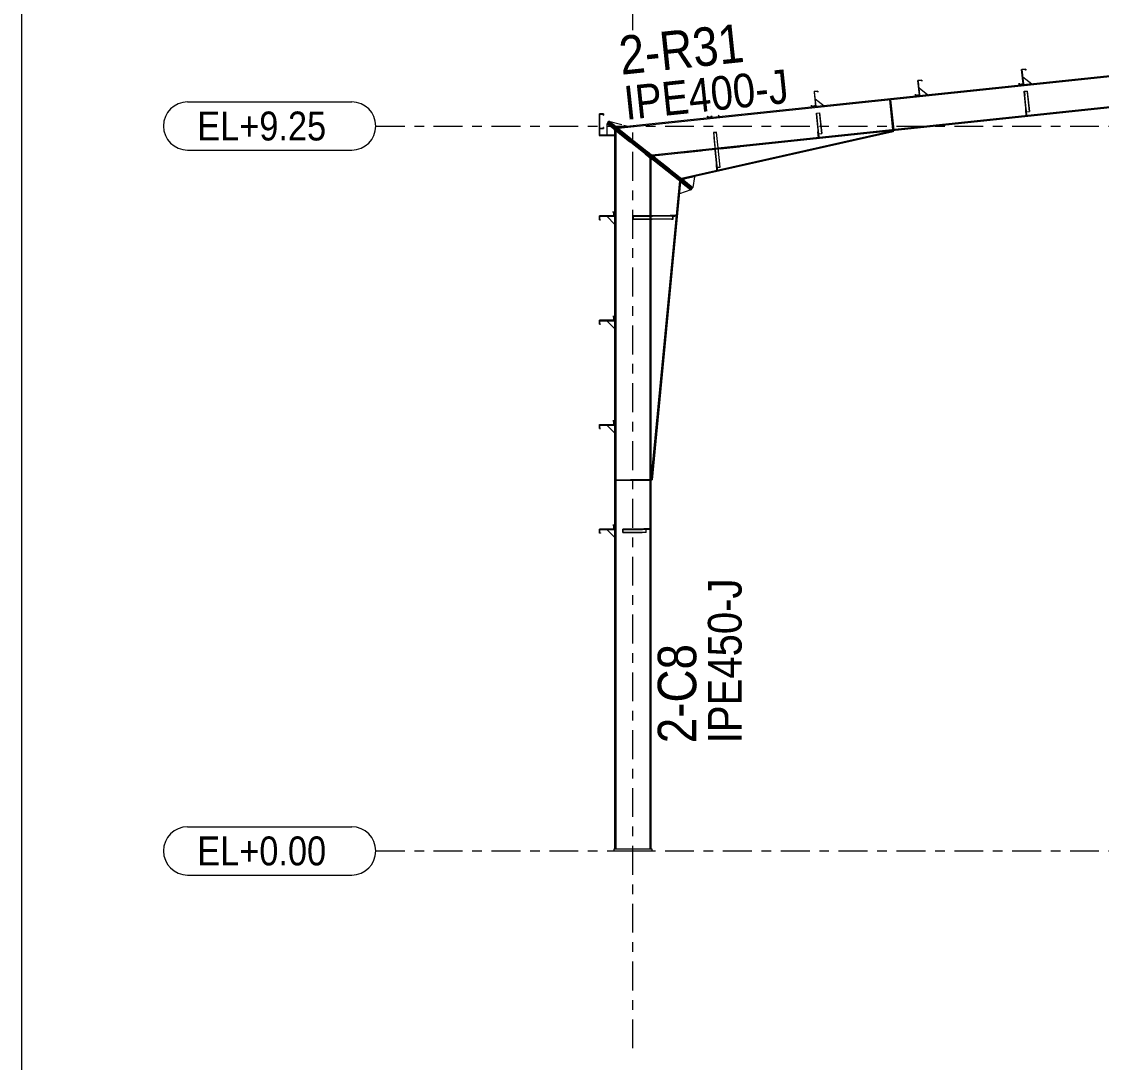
# Model space of a CAD drawing. Header units: millimetres. Extents: x -49 to 773, y -82 to 492.
# Drawn here: x -46.7 to 65.3, y 159.2 to 267.2 of the extents above; entities that cross this region are included whole.
import ezdxf

# ---------------------------------------------------------------- set-up
doc = ezdxf.new("R2010")
doc.units = ezdxf.units.MM
for name, pattern in [('XKITLINE00', [0]), ('XKITLINE02', [4, 2, -2]), ('XKITLINE03', [6, 3, -1, 1, -1])]:
    doc.linetypes.add(name, pattern=pattern)
for name, color, linetype, lineweight in [('DrawingSheet', 5, 'Continuous', 0), ('Part', 2, 'Continuous', 0), ('PartMark', 7, 'Continuous', 0), ('S-grid', 1, 'Continuous', 0)]:
    doc.layers.add(name, color=color, linetype=linetype, lineweight=lineweight)
doc.styles.add('ARIAL', font='ARIAL.TTF')

# ---------------------------------------------------------------- blocks, each defined once
blk = doc.blocks.new('*A169')
at = {"layer": 'Part'}
blk.add_hatch(color=3, dxfattribs=at).paths.add_polyline_path([(25.01, 255.66), (25.34, 255.7), (25.34, 255.67), (25.03, 255.64), (25.08, 255.11), (25.07, 255.11)], flags=17)
blk = doc.blocks.new('*A170')
at = {"layer": 'Part'}
blk.add_hatch(color=3, dxfattribs=at).paths.add_polyline_path([(35.69, 257.67), (36.02, 257.71), (36.02, 257.69), (35.71, 257.65), (35.75, 257.25), (35.73, 257.25)], flags=17)
blk = doc.blocks.new('*A171')
at = {"layer": 'Part'}
blk.add_hatch(color=3, dxfattribs=at).paths.add_polyline_path([(57.24, 259.95), (57.57, 259.98), (57.57, 259.96), (57.26, 259.93), (57.3, 259.53), (57.28, 259.53)], flags=17)
blk = doc.blocks.new('*A174')
at = {"layer": 'Part'}
blk.add_hatch(color=3, dxfattribs=at).paths.add_polyline_path([(14.58, 214.92), (14.58, 214.94), (14.71, 214.94), (14.71, 214.52), (13.21, 214.52), (13.21, 214.13), (13.32, 214.13), (13.32, 214.12), (13.19, 214.12), (13.19, 214.53), (14.69, 214.53), (14.69, 214.92)], flags=17)
blk = doc.blocks.new('*A175')
at = {"layer": 'Part'}
blk.add_hatch(color=3, dxfattribs=at).paths.add_polyline_path([(14.58, 214.92), (14.58, 214.94), (14.71, 214.94), (14.71, 214.52), (13.21, 214.52), (13.21, 214.13), (13.32, 214.13), (13.32, 214.12), (13.19, 214.12), (13.19, 214.53), (14.69, 214.53), (14.69, 214.92)], flags=17)
blk = doc.blocks.new('*A176')
at = {"layer": 'Part'}
blk.add_hatch(color=3, dxfattribs=at).paths.add_polyline_path([(15.63, 214.19), (15.63, 214.52), (16.08, 214.52), (16.08, 214.5), (15.66, 214.5), (15.66, 214.19)], flags=17)
blk = doc.blocks.new('*A177')
at = {"layer": 'Part'}
blk.add_hatch(color=3, dxfattribs=at).paths.add_polyline_path([(14.58, 247.42), (14.58, 247.44), (14.71, 247.44), (14.71, 247.02), (13.21, 247.02), (13.21, 246.63), (13.32, 246.63), (13.32, 246.62), (13.19, 246.62), (13.19, 247.03), (14.69, 247.03), (14.69, 247.42)], flags=17)
blk = doc.blocks.new('*A178')
at = {"layer": 'Part'}
blk.add_hatch(color=3, dxfattribs=at).paths.add_polyline_path([(14.58, 247.42), (14.58, 247.44), (14.71, 247.44), (14.71, 247.02), (13.21, 247.02), (13.21, 246.63), (13.32, 246.63), (13.32, 246.62), (13.19, 246.62), (13.19, 247.03), (14.69, 247.03), (14.69, 247.42)], flags=17)
blk = doc.blocks.new('*A179')
at = {"layer": 'Part'}
blk.add_hatch(color=3, dxfattribs=at).paths.add_polyline_path([(14.58, 236.59), (14.58, 236.6), (14.71, 236.6), (14.71, 236.19), (13.21, 236.19), (13.21, 235.8), (13.32, 235.8), (13.32, 235.78), (13.19, 235.78), (13.19, 236.2), (14.69, 236.2), (14.69, 236.59)], flags=17)
blk = doc.blocks.new('*A180')
at = {"layer": 'Part'}
blk.add_hatch(color=3, dxfattribs=at).paths.add_polyline_path([(14.58, 236.59), (14.58, 236.6), (14.71, 236.6), (14.71, 236.19), (13.21, 236.19), (13.21, 235.8), (13.32, 235.8), (13.32, 235.78), (13.19, 235.78), (13.19, 236.2), (14.69, 236.2), (14.69, 236.59)], flags=17)
blk = doc.blocks.new('*A181')
at = {"layer": 'Part'}
blk.add_hatch(color=3, dxfattribs=at).paths.add_polyline_path([(14.58, 225.75), (14.58, 225.77), (14.71, 225.77), (14.71, 225.35), (13.21, 225.35), (13.21, 224.97), (13.32, 224.97), (13.32, 224.95), (13.19, 224.95), (13.19, 225.37), (14.69, 225.37), (14.69, 225.75)], flags=17)
blk = doc.blocks.new('*A182')
at = {"layer": 'Part'}
blk.add_hatch(color=3, dxfattribs=at).paths.add_polyline_path([(14.58, 225.75), (14.58, 225.77), (14.71, 225.77), (14.71, 225.35), (13.21, 225.35), (13.21, 224.97), (13.32, 224.97), (13.32, 224.95), (13.19, 224.95), (13.19, 225.37), (14.69, 225.37), (14.69, 225.75)], flags=17)
blk = doc.blocks.new('*A183')
at = {"layer": 'Part'}
blk.add_hatch(color=3, dxfattribs=at).paths.add_polyline_path([(13.19, 256.08), (13.19, 257.6), (13.61, 257.6), (13.61, 257.47), (13.59, 257.47), (13.59, 257.58), (13.21, 257.58), (13.21, 256.09), (13.59, 256.09), (13.59, 256.2), (13.61, 256.2), (13.61, 256.08)], flags=17)
blk = doc.blocks.new('*A184')
at = {"layer": 'Part'}
blk.add_hatch(color=3, dxfattribs=at).paths.add_polyline_path([(24.66, 258.8), (25.08, 258.85), (25.09, 258.72), (25.07, 258.72), (25.06, 258.83), (24.68, 258.79), (24.84, 257.3), (24.42, 257.25), (24.41, 257.38), (24.42, 257.38), (24.43, 257.27), (24.82, 257.31)], flags=17)
blk = doc.blocks.new('*A185')
at = {"layer": 'Part'}
blk.add_hatch(color=3, dxfattribs=at).paths.add_polyline_path([(24.66, 258.8), (25.08, 258.85), (25.09, 258.72), (25.07, 258.72), (25.06, 258.83), (24.68, 258.79), (24.84, 257.3), (24.42, 257.25), (24.41, 257.38), (24.42, 257.38), (24.43, 257.27), (24.82, 257.31)], flags=17)
blk = doc.blocks.new('*A186')
at = {"layer": 'Part'}
blk.add_hatch(color=3, dxfattribs=at).paths.add_polyline_path([(35.43, 259.94), (35.85, 259.98), (35.86, 259.86), (35.85, 259.86), (35.84, 259.97), (35.45, 259.93), (35.61, 258.43), (35.19, 258.39), (35.18, 258.52), (35.2, 258.52), (35.21, 258.41), (35.59, 258.45)], flags=17)
blk = doc.blocks.new('*A187')
at = {"layer": 'Part'}
blk.add_hatch(color=3, dxfattribs=at).paths.add_polyline_path([(35.43, 259.94), (35.85, 259.98), (35.86, 259.86), (35.85, 259.86), (35.84, 259.97), (35.45, 259.93), (35.61, 258.43), (35.19, 258.39), (35.18, 258.52), (35.2, 258.52), (35.21, 258.41), (35.59, 258.45)], flags=17)
blk = doc.blocks.new('*A188')
at = {"layer": 'Part'}
blk.add_hatch(color=3, dxfattribs=at).paths.add_polyline_path([(16.67, 246.69), (16.67, 247.02), (17.28, 247.02), (17.28, 247), (16.71, 247), (16.71, 246.69)], flags=17)
blk = doc.blocks.new('*A189')
at = {"layer": 'Part'}
blk.add_hatch(color=3, dxfattribs=at).paths.add_polyline_path([(46.21, 261.08), (46.62, 261.12), (46.64, 261), (46.62, 261), (46.61, 261.1), (46.23, 261.06), (46.38, 259.57), (45.97, 259.53), (45.96, 259.65), (45.97, 259.65), (45.98, 259.54), (46.37, 259.58)], flags=17)
blk = doc.blocks.new('*A190')
at = {"layer": 'Part'}
blk.add_hatch(color=3, dxfattribs=at).paths.add_polyline_path([(46.21, 261.08), (46.62, 261.12), (46.64, 261), (46.62, 261), (46.61, 261.1), (46.23, 261.06), (46.38, 259.57), (45.97, 259.53), (45.96, 259.65), (45.97, 259.65), (45.98, 259.54), (46.37, 259.58)], flags=17)
blk = doc.blocks.new('*A191')
at = {"layer": 'Part'}
blk.add_hatch(color=3, dxfattribs=at).paths.add_polyline_path([(56.98, 262.21), (57.4, 262.26), (57.41, 262.13), (57.39, 262.13), (57.38, 262.24), (57, 262.2), (57.16, 260.71), (56.74, 260.66), (56.73, 260.79), (56.74, 260.79), (56.76, 260.68), (57.14, 260.72)], flags=17)
blk = doc.blocks.new('*A192')
at = {"layer": 'Part'}
blk.add_hatch(color=3, dxfattribs=at).paths.add_polyline_path([(56.98, 262.21), (57.4, 262.26), (57.41, 262.13), (57.39, 262.13), (57.38, 262.24), (57, 262.2), (57.16, 260.71), (56.74, 260.66), (56.73, 260.79), (56.74, 260.79), (56.76, 260.68), (57.14, 260.72)], flags=17)
blk = doc.blocks.new('*A477')
at = {"layer": 'DrawingSheet', "color": 5, "linetype": 'XKITLINE00', "lineweight": 0}
blk.add_line((-46.74, 491.58), (-46.74, -82.42), dxfattribs=at)
blk = doc.blocks.new('*A1011')
at = {"layer": 'S-grid', "color": 1, "linetype": 'XKITLINE03', "lineweight": 0}
blk.add_line((-10, 256.35), (505.59, 256.35), dxfattribs=at)
at = {"layer": 'S-grid', "color": 3, "style": 'ARIAL', "width": 0.85}
blk.add_text('EL+9.25', height=3, dxfattribs=at).set_placement((-28.52, 254.85))
blk = doc.blocks.new('*A1012')
at = {"layer": 'S-grid', "color": 1, "linetype": 'XKITLINE03', "lineweight": 0}
blk.add_line((-10, 181.14), (549.24, 181.14), dxfattribs=at)
at = {"layer": 'S-grid', "color": 3, "style": 'ARIAL', "width": 0.85}
blk.add_text('EL+0.00', height=3, dxfattribs=at).set_placement((-28.52, 179.64))
blk = doc.blocks.new('*A1058')
at = {"layer": 'S-grid', "color": 1, "linetype": 'XKITLINE03', "lineweight": 0}
for p, q in [((16.67, 266.31), (16.67, 299.7)), ((16.67, 160.66), (16.67, 256.55))]:
    blk.add_line(p, q, dxfattribs=at)
at = {"layer": 'S-grid', "color": 3, "style": 'ARIAL', "width": 0.85}
blk.add_text('12', height=3, dxfattribs=at).set_placement((14.44, 300.7))
blk = doc.blocks.new('*A1059')
at = {"layer": 'Part', "color": 2, "linetype": 'XKITLINE00', "lineweight": 0}
for p, q in [((114.12, 266.63), (15.03, 256.18)), ((114.13, 266.52), (15.15, 256.08)), ((114.46, 263.42), (111.7, 263.13)), ((114.47, 263.32), (111.71, 263.03)), ((111.37, 263.1), (25.51, 254.04)), ((111.38, 262.99), (25.53, 253.94)), ((25.18, 254.01), (18.66, 253.32)), ((25.19, 253.9), (18.78, 253.22))]:
    blk.add_line(p, q, dxfattribs=at)
at = {"layer": 'Part', "color": 7, "linetype": 'XKITLINE02', "lineweight": 0}
for p, q in [((114.47, 263.32), (114.12, 266.63)), ((111.7, 263.13), (111.37, 263.1)), ((111.71, 263.03), (111.38, 262.99)), ((111.7, 263.13), (111.39, 263.1)), ((15.03, 256.18), (18.78, 253.22)), ((25.51, 254.04), (25.18, 254.01)), ((25.53, 253.94), (25.19, 253.9))]:
    blk.add_line(p, q, dxfattribs=at)
blk = doc.blocks.new('*A1109')
at = {"layer": 'Part', "color": 2, "linetype": 'XKITLINE00', "lineweight": 0}
for p, q in [((14.79, 181.31), (14.79, 255.94)), ((14.91, 255.85), (14.91, 181.31)), ((18.42, 253.08), (18.42, 247.02)), ((18.54, 252.99), (18.54, 247.02)), ((18.42, 246.69), (18.42, 181.31)), ((18.54, 246.69), (18.54, 181.31))]:
    blk.add_line(p, q, dxfattribs=at)
at = {"layer": 'Part', "color": 7, "linetype": 'XKITLINE02', "lineweight": 0}
for p, q in [((14.79, 255.94), (18.54, 252.99)), ((18.42, 247.02), (18.42, 246.69)), ((18.54, 247.02), (18.54, 246.69)), ((18.54, 181.31), (14.79, 181.31))]:
    blk.add_line(p, q, dxfattribs=at)
blk = doc.blocks.new('*A1110')
at = {"layer": 'Part', "color": 2, "linetype": 'XKITLINE00', "lineweight": 0}
for p, q in [((18.64, 252.91), (18.54, 252.86)), ((21.49, 250.66), (18.54, 219.65)), ((21.6, 250.58), (18.66, 219.64)), ((18.54, 219.65), (18.66, 219.64))]:
    blk.add_line(p, q, dxfattribs=at)
at = {"layer": 'Part', "color": 7, "linetype": 'XKITLINE02', "lineweight": 0}
for p, q in [((18.54, 252.86), (18.64, 252.91)), ((18.54, 219.65), (18.54, 252.86)), ((21.6, 250.58), (18.64, 252.91)), ((18.64, 252.91), (18.64, 252.91)), ((21.49, 250.66), (18.64, 252.91)), ((18.64, 252.91), (18.64, 252.91))]:
    blk.add_line(p, q, dxfattribs=at)
blk = doc.blocks.new('*A1111')
at = {"layer": 'Part', "color": 7, "linetype": 'XKITLINE02', "lineweight": 0}
for p, q in [((43.64, 255.85), (18.9, 253.24)), ((18.88, 253.15), (21.83, 250.82))]:
    blk.add_line(p, q, dxfattribs=at)
at = {"layer": 'Part', "color": 2, "linetype": 'XKITLINE00', "lineweight": 0}
for p, q in [((43.64, 255.85), (21.72, 250.9)), ((43.67, 255.74), (21.83, 250.82)), ((43.64, 255.85), (43.67, 255.74)), ((18.9, 253.24), (18.88, 253.15))]:
    blk.add_line(p, q, dxfattribs=at)
blk = doc.blocks.new('*A1112')
at = {"layer": 'Part', "color": 2, "linetype": 'XKITLINE00', "lineweight": 0}
for p, q in [((13.98, 256.58), (14.08, 256.71)), ((22.68, 249.72), (13.98, 256.58)), ((14.08, 256.71), (22.79, 249.85)), ((22.79, 249.85), (22.68, 249.72))]:
    blk.add_line(p, q, dxfattribs=at)
blk = doc.blocks.new('*A1113')
at = {"layer": 'Part', "color": 2, "linetype": 'XKITLINE00', "lineweight": 0}
for p, q in [((25.34, 255.7), (25.01, 255.66)), ((25.01, 255.66), (25.38, 252.15)), ((25.03, 255.64), (25.34, 255.67)), ((25.03, 255.64), (25.08, 255.11)), ((25.72, 252.09), (25.34, 255.7)), ((25.08, 255.11), (25.07, 255.11)), ((25.42, 251.87), (25.08, 255.11)), ((25.4, 252.06), (25.72, 252.09)), ((25.41, 251.87), (25.42, 251.87))]:
    blk.add_line(p, q, dxfattribs=at)
at = {"layer": 'Part', "color": 7, "linetype": 'XKITLINE02', "lineweight": 0}
for p, q in [((25.38, 252.15), (25.41, 251.87)), ((25.39, 252.07), (25.72, 252.1))]:
    blk.add_line(p, q, dxfattribs=at)
blk = doc.blocks.new('*A1114')
at = {"layer": 'Part', "color": 7, "linetype": 'XKITLINE02', "lineweight": 0}
for p, q in [((25.41, 251.87), (25.01, 255.66)), ((25.42, 251.87), (25.03, 255.64)), ((25.72, 252.09), (25.34, 255.7)), ((25.39, 252.07), (25.72, 252.1)), ((25.4, 252.06), (25.72, 252.09)), ((25.41, 251.87), (25.42, 251.87))]:
    blk.add_line(p, q, dxfattribs=at)
blk = doc.blocks.new('*A1115')
at = {"layer": 'Part', "color": 7, "linetype": 'XKITLINE02', "lineweight": 0}
for p, q in [((25.36, 252.36), (25.32, 252.35)), ((25.32, 252.35), (25.38, 251.73)), ((25.42, 251.74), (25.36, 252.36)), ((25.37, 251.86), (25.41, 251.86)), ((25.38, 251.73), (25.42, 251.74))]:
    blk.add_line(p, q, dxfattribs=at)
blk = doc.blocks.new('*A1116')
at = {"layer": 'Part', "color": 7, "linetype": 'XKITLINE02', "lineweight": 0}
for p, q in [((24.82, 257.41), (24.84, 257.3)), ((24.84, 257.22), (24.89, 257.22))]:
    blk.add_line(p, q, dxfattribs=at)
at = {"layer": 'Part', "color": 2, "linetype": 'XKITLINE00', "lineweight": 0}
for p, q in [((24.84, 257.3), (24.84, 257.22)), ((24.89, 257.22), (24.86, 257.42))]:
    blk.add_line(p, q, dxfattribs=at)
blk = doc.blocks.new('*A1117')
at = {"layer": 'Part', "color": 2, "linetype": 'XKITLINE00', "lineweight": 0}
for p, q in [((25.32, 252.35), (25.36, 252.36)), ((25.38, 251.73), (25.32, 252.35)), ((25.38, 252.15), (25.42, 251.74)), ((25.42, 251.74), (25.38, 251.73))]:
    blk.add_line(p, q, dxfattribs=at)
at = {"layer": 'Part', "color": 7, "linetype": 'XKITLINE02', "lineweight": 0}
for p, q in [((25.36, 252.36), (25.38, 252.15)), ((25.37, 251.86), (25.41, 251.86))]:
    blk.add_line(p, q, dxfattribs=at)
blk = doc.blocks.new('*A1118')
at = {"layer": 'Part', "color": 7, "linetype": 'XKITLINE02', "lineweight": 0}
for p, q in [((24.89, 257.22), (24.86, 257.42)), ((25.71, 257.31), (24.89, 257.22))]:
    blk.add_line(p, q, dxfattribs=at)
at = {"layer": 'Part', "color": 2, "linetype": 'XKITLINE00', "lineweight": 0}
blk.add_line((25.49, 257.48), (25.71, 257.31), dxfattribs=at)
blk = doc.blocks.new('*A1119')
at = {"layer": 'Part', "color": 7, "linetype": 'XKITLINE02', "lineweight": 0}
for p, q in [((21.14, 247.06), (20.52, 247.06)), ((20.52, 247.06), (20.52, 247.02)), ((20.52, 247.02), (21.14, 247.02)), ((21.02, 247.02), (21.02, 247.06)), ((21.14, 247.02), (21.14, 247.06))]:
    blk.add_line(p, q, dxfattribs=at)
blk = doc.blocks.new('*A1120')
at = {"layer": 'Part', "color": 2, "linetype": 'XKITLINE00', "lineweight": 0}
for p, q in [((20.52, 247.06), (20.52, 247.02)), ((21.14, 247.06), (20.52, 247.06)), ((21.14, 247.02), (20.7, 247.02)), ((21.14, 247.06), (21.14, 247.03))]:
    blk.add_line(p, q, dxfattribs=at)
at = {"layer": 'Part', "color": 7, "linetype": 'XKITLINE02', "lineweight": 0}
for p, q in [((20.7, 247.02), (20.52, 247.02)), ((21.02, 247.02), (21.02, 247.06)), ((21.14, 247.03), (21.14, 247.02)), ((21.14, 247.02), (21.14, 247.02)), ((21.14, 247.02), (21.14, 247.02))]:
    blk.add_line(p, q, dxfattribs=at)
blk = doc.blocks.new('*A1121')
at = {"layer": 'Part', "color": 7, "linetype": 'XKITLINE02', "lineweight": 0}
for p, q in [((21.48, 249.33), (21.58, 250.45)), ((21.69, 250.5), (22.68, 249.72))]:
    blk.add_line(p, q, dxfattribs=at)
at = {"layer": 'Part', "color": 2, "linetype": 'XKITLINE00', "lineweight": 0}
for p, q in [((21.58, 250.45), (21.69, 250.5)), ((22.68, 249.72), (21.48, 249.33))]:
    blk.add_line(p, q, dxfattribs=at)
blk = doc.blocks.new('*A1122')
at = {"layer": 'Part', "color": 7, "linetype": 'XKITLINE02', "lineweight": 0}
for p, q in [((23.05, 251.09), (21.96, 250.84)), ((21.93, 250.74), (22.89, 249.98))]:
    blk.add_line(p, q, dxfattribs=at)
at = {"layer": 'Part', "color": 2, "linetype": 'XKITLINE00', "lineweight": 0}
for p, q in [((23.05, 251.09), (22.89, 249.98)), ((21.96, 250.84), (21.93, 250.74))]:
    blk.add_line(p, q, dxfattribs=at)
blk = doc.blocks.new('*A1123')
at = {"layer": 'Part', "color": 2, "linetype": 'XKITLINE00', "lineweight": 0}
blk.add_line((35.57, 259.18), (36.49, 258.44), dxfattribs=at)
at = {"layer": 'Part', "color": 7, "linetype": 'XKITLINE02', "lineweight": 0}
for p, q in [((35.66, 258.36), (35.57, 259.18)), ((36.49, 258.44), (35.66, 258.36))]:
    blk.add_line(p, q, dxfattribs=at)
blk = doc.blocks.new('*A1124')
at = {"layer": 'Part', "color": 2, "linetype": 'XKITLINE00', "lineweight": 0}
for p, q in [((35.85, 255.76), (35.89, 255.77)), ((35.91, 255.14), (35.85, 255.76)), ((35.92, 255.51), (35.96, 255.14))]:
    blk.add_line(p, q, dxfattribs=at)
at = {"layer": 'Part', "color": 7, "linetype": 'XKITLINE02', "lineweight": 0}
for p, q in [((35.89, 255.77), (35.92, 255.51)), ((35.9, 255.26), (35.94, 255.27)), ((35.96, 255.14), (35.91, 255.14))]:
    blk.add_line(p, q, dxfattribs=at)
blk = doc.blocks.new('*A1125')
at = {"layer": 'Part', "color": 2, "linetype": 'XKITLINE00', "lineweight": 0}
for p, q in [((35.5, 259.85), (35.46, 259.84)), ((35.66, 258.36), (35.5, 259.85)), ((35.61, 258.43), (35.62, 258.35))]:
    blk.add_line(p, q, dxfattribs=at)
at = {"layer": 'Part', "color": 7, "linetype": 'XKITLINE02', "lineweight": 0}
for p, q in [((35.46, 259.84), (35.61, 258.43)), ((35.62, 258.35), (35.66, 258.36))]:
    blk.add_line(p, q, dxfattribs=at)
blk = doc.blocks.new('*A1126')
at = {"layer": 'Part', "color": 7, "linetype": 'XKITLINE02', "lineweight": 0}
for p, q in [((35.89, 255.77), (35.85, 255.76)), ((35.85, 255.76), (35.91, 255.14)), ((35.96, 255.14), (35.89, 255.77)), ((35.9, 255.26), (35.94, 255.27)), ((35.91, 255.14), (35.96, 255.14))]:
    blk.add_line(p, q, dxfattribs=at)
blk = doc.blocks.new('*A1127')
at = {"layer": 'Part', "color": 7, "linetype": 'XKITLINE02', "lineweight": 0}
for p, q in [((35.94, 255.28), (35.69, 257.67)), ((35.96, 255.29), (35.71, 257.65)), ((36.25, 255.57), (36.02, 257.71)), ((35.91, 255.55), (36.25, 255.58)), ((35.93, 255.53), (36.25, 255.57)), ((35.94, 255.28), (35.96, 255.29))]:
    blk.add_line(p, q, dxfattribs=at)
blk = doc.blocks.new('*A1128')
at = {"layer": 'Part', "color": 2, "linetype": 'XKITLINE00', "lineweight": 0}
for p, q in [((35.69, 257.67), (36.02, 257.71)), ((35.73, 257.25), (35.69, 257.67)), ((36.02, 257.69), (35.71, 257.65)), ((35.71, 257.65), (35.75, 257.25)), ((36.02, 257.71), (36.25, 255.57)), ((35.75, 257.25), (35.73, 257.25)), ((35.73, 257.25), (35.92, 255.51)), ((35.96, 255.29), (35.75, 257.25)), ((35.93, 255.53), (36.25, 255.57)), ((35.94, 255.28), (35.96, 255.29))]:
    blk.add_line(p, q, dxfattribs=at)
at = {"layer": 'Part', "color": 7, "linetype": 'XKITLINE02', "lineweight": 0}
for p, q in [((35.91, 255.55), (36.25, 255.58)), ((35.92, 255.51), (35.94, 255.28))]:
    blk.add_line(p, q, dxfattribs=at)
blk = doc.blocks.new('*A1129')
at = {"layer": 'Part', "color": 2, "linetype": 'XKITLINE00', "lineweight": 0}
blk.add_line((46.35, 260.32), (47.26, 259.58), dxfattribs=at)
at = {"layer": 'Part', "color": 7, "linetype": 'XKITLINE02', "lineweight": 0}
for p, q in [((46.43, 259.49), (46.35, 260.32)), ((47.26, 259.58), (46.43, 259.49))]:
    blk.add_line(p, q, dxfattribs=at)
blk = doc.blocks.new('*A1130')
at = {"layer": 'Part', "color": 2, "linetype": 'XKITLINE00', "lineweight": 0}
for p, q in [((46.28, 260.98), (46.23, 260.98)), ((46.43, 259.49), (46.28, 260.98)), ((46.38, 259.57), (46.39, 259.49))]:
    blk.add_line(p, q, dxfattribs=at)
at = {"layer": 'Part', "color": 7, "linetype": 'XKITLINE02', "lineweight": 0}
for p, q in [((46.23, 260.98), (46.38, 259.57)), ((46.39, 259.49), (46.43, 259.49))]:
    blk.add_line(p, q, dxfattribs=at)
blk = doc.blocks.new('*A1131')
at = {"layer": 'Part', "color": 7, "linetype": 'XKITLINE02', "lineweight": 0}
for p, q in [((43.3, 259.05), (43.39, 259.06)), ((43.3, 259.05), (43.63, 255.95)), ((43.32, 258.93), (43.4, 258.94)), ((43.39, 259.06), (43.71, 255.96)), ((43.7, 256.09), (43.62, 256.08)), ((43.71, 255.96), (43.63, 255.95))]:
    blk.add_line(p, q, dxfattribs=at)
blk = doc.blocks.new('*A1132')
at = {"layer": 'Part', "color": 7, "linetype": 'XKITLINE02', "lineweight": 0}
for p, q in [((43.3, 259.05), (43.39, 259.06)), ((43.32, 258.93), (43.4, 258.94)), ((43.62, 256.08), (43.7, 256.09)), ((43.63, 255.95), (43.71, 255.96))]:
    blk.add_line(p, q, dxfattribs=at)
at = {"layer": 'Part', "color": 2, "linetype": 'XKITLINE00', "lineweight": 0}
for p, q in [((43.63, 255.95), (43.3, 259.05)), ((43.39, 259.06), (43.71, 255.96))]:
    blk.add_line(p, q, dxfattribs=at)
blk = doc.blocks.new('*A1133')
at = {"layer": 'Part', "color": 2, "linetype": 'XKITLINE00', "lineweight": 0}
for p, q in [((57.24, 259.95), (57.57, 259.98)), ((57.28, 259.53), (57.24, 259.95)), ((57.57, 259.96), (57.26, 259.93)), ((57.26, 259.93), (57.3, 259.53)), ((57.57, 259.98), (57.79, 257.84)), ((57.3, 259.53), (57.28, 259.53)), ((57.28, 259.53), (57.46, 257.78)), ((57.5, 257.56), (57.3, 259.53)), ((57.48, 257.81), (57.79, 257.84)), ((57.49, 257.56), (57.5, 257.56))]:
    blk.add_line(p, q, dxfattribs=at)
at = {"layer": 'Part', "color": 7, "linetype": 'XKITLINE02', "lineweight": 0}
for p, q in [((57.46, 257.82), (57.79, 257.85)), ((57.46, 257.78), (57.49, 257.56))]:
    blk.add_line(p, q, dxfattribs=at)
blk = doc.blocks.new('*A1134')
at = {"layer": 'Part', "color": 7, "linetype": 'XKITLINE02', "lineweight": 0}
for p, q in [((57.49, 257.56), (57.24, 259.95)), ((57.5, 257.56), (57.26, 259.93)), ((57.79, 257.84), (57.57, 259.98)), ((57.46, 257.82), (57.79, 257.85)), ((57.48, 257.81), (57.79, 257.84)), ((57.49, 257.56), (57.5, 257.56))]:
    blk.add_line(p, q, dxfattribs=at)
blk = doc.blocks.new('*A1135')
at = {"layer": 'Part', "color": 7, "linetype": 'XKITLINE02', "lineweight": 0}
for p, q in [((57.44, 258.04), (57.4, 258.03)), ((57.4, 258.03), (57.46, 257.41)), ((57.5, 257.42), (57.44, 258.04)), ((57.45, 257.54), (57.49, 257.54)), ((57.46, 257.41), (57.5, 257.42))]:
    blk.add_line(p, q, dxfattribs=at)
blk = doc.blocks.new('*A1136')
at = {"layer": 'Part', "color": 2, "linetype": 'XKITLINE00', "lineweight": 0}
for p, q in [((57.05, 262.12), (57.01, 262.12)), ((57.21, 260.63), (57.05, 262.12)), ((57.16, 260.71), (57.16, 260.62))]:
    blk.add_line(p, q, dxfattribs=at)
at = {"layer": 'Part', "color": 7, "linetype": 'XKITLINE02', "lineweight": 0}
for p, q in [((57.01, 262.12), (57.16, 260.71)), ((57.16, 260.62), (57.21, 260.63))]:
    blk.add_line(p, q, dxfattribs=at)
blk = doc.blocks.new('*A1137')
at = {"layer": 'Part', "color": 2, "linetype": 'XKITLINE00', "lineweight": 0}
for p, q in [((57.4, 258.03), (57.44, 258.04)), ((57.46, 257.41), (57.4, 258.03)), ((57.46, 257.78), (57.5, 257.42))]:
    blk.add_line(p, q, dxfattribs=at)
at = {"layer": 'Part', "color": 7, "linetype": 'XKITLINE02', "lineweight": 0}
for p, q in [((57.44, 258.04), (57.46, 257.78)), ((57.45, 257.54), (57.49, 257.54)), ((57.5, 257.42), (57.46, 257.41))]:
    blk.add_line(p, q, dxfattribs=at)
blk = doc.blocks.new('*A1138')
at = {"layer": 'Part', "color": 2, "linetype": 'XKITLINE00', "lineweight": 0}
blk.add_line((57.12, 261.46), (58.04, 260.72), dxfattribs=at)
at = {"layer": 'Part', "color": 7, "linetype": 'XKITLINE02', "lineweight": 0}
for p, q in [((57.21, 260.63), (57.12, 261.46)), ((58.04, 260.72), (57.21, 260.63))]:
    blk.add_line(p, q, dxfattribs=at)
blk = doc.blocks.new('*A1157')
at = {"layer": 'S-grid', "color": 1, "linetype": 'XKITLINE00', "lineweight": 0}
for p, q in [((-29.52, 183.64), (-12.5, 183.64)), ((-29.52, 178.64), (-12.5, 178.64))]:
    blk.add_line(p, q, dxfattribs=at)
for centre, start, end in [((-29.52, 181.14), 90, 270), ((-12.5, 181.14), 270, 90)]:
    blk.add_arc(centre, 2.5, start, end, dxfattribs=at)
blk = doc.blocks.new('*A1158')
at = {"layer": 'Part', "color": 2, "linetype": 'XKITLINE00', "lineweight": 0}
for p, q in [((13.19, 214.12), (13.19, 214.53)), ((13.19, 214.53), (14.69, 214.53)), ((13.32, 214.12), (13.19, 214.12)), ((14.71, 214.52), (13.21, 214.52)), ((13.21, 214.52), (13.21, 214.13)), ((13.21, 214.13), (13.32, 214.13)), ((13.32, 214.13), (13.32, 214.12)), ((14.58, 214.94), (14.71, 214.94)), ((14.58, 214.92), (14.58, 214.94)), ((14.69, 214.92), (14.58, 214.92)), ((14.69, 214.53), (14.69, 214.92)), ((14.71, 214.94), (14.71, 214.52))]:
    blk.add_line(p, q, dxfattribs=at)
blk = doc.blocks.new('*A1159')
at = {"layer": 'Part', "color": 2, "linetype": 'XKITLINE00', "lineweight": 0}
for p, q in [((13.19, 214.12), (13.19, 214.53)), ((13.19, 214.53), (14.69, 214.53)), ((13.32, 214.12), (13.19, 214.12)), ((14.71, 214.52), (13.21, 214.52)), ((13.21, 214.52), (13.21, 214.13)), ((13.21, 214.13), (13.32, 214.13)), ((13.32, 214.13), (13.32, 214.12)), ((14.58, 214.94), (14.71, 214.94)), ((14.58, 214.92), (14.58, 214.94)), ((14.69, 214.92), (14.58, 214.92)), ((14.69, 214.53), (14.69, 214.92)), ((14.71, 214.94), (14.71, 214.52))]:
    blk.add_line(p, q, dxfattribs=at)
blk = doc.blocks.new('*A1160')
at = {"layer": 'Part', "color": 2, "linetype": 'XKITLINE00', "lineweight": 0}
for p, q in [((15.63, 214.19), (15.63, 214.52)), ((18.05, 214.52), (15.63, 214.52)), ((18.05, 214.19), (15.63, 214.19)), ((18.29, 214.5), (15.66, 214.5)), ((15.66, 214.19), (15.66, 214.5)), ((16.08, 214.52), (16.08, 214.5)), ((18.05, 214.19), (18.05, 214.5)), ((18.29, 214.52), (18.29, 214.5))]:
    blk.add_line(p, q, dxfattribs=at)
at = {"layer": 'Part', "color": 7, "linetype": 'XKITLINE02', "lineweight": 0}
for p, q in [((18.04, 214.19), (18.04, 214.52)), ((18.05, 214.52), (18.29, 214.52)), ((18.29, 214.52), (18.05, 214.52))]:
    blk.add_line(p, q, dxfattribs=at)
blk = doc.blocks.new('*A1161')
at = {"layer": 'Part', "color": 2, "linetype": 'XKITLINE00', "lineweight": 0}
for p, q in [((13.29, 214.52), (13.29, 214.48)), ((13.29, 214.48), (14.79, 214.48)), ((14.79, 214.52), (14.71, 214.52))]:
    blk.add_line(p, q, dxfattribs=at)
at = {"layer": 'Part', "color": 7, "linetype": 'XKITLINE02', "lineweight": 0}
for p, q in [((14.71, 214.52), (13.29, 214.52)), ((14.79, 214.48), (14.79, 214.52))]:
    blk.add_line(p, q, dxfattribs=at)
blk = doc.blocks.new('*A1162')
at = {"layer": 'Part', "color": 2, "linetype": 'XKITLINE00', "lineweight": 0}
blk.add_line((14.79, 213.64), (13.96, 214.48), dxfattribs=at)
at = {"layer": 'Part', "color": 7, "linetype": 'XKITLINE02', "lineweight": 0}
for p, q in [((13.96, 214.48), (14.79, 214.48)), ((14.79, 214.48), (14.79, 213.64))]:
    blk.add_line(p, q, dxfattribs=at)
blk = doc.blocks.new('*A1163')
at = {"layer": 'Part', "color": 7, "linetype": 'XKITLINE02', "lineweight": 0}
for p, q in [((18.29, 214.52), (15.63, 214.52)), ((15.63, 214.19), (18.05, 214.19)), ((15.66, 214.5), (18.29, 214.5)), ((18.04, 214.19), (18.04, 214.52)), ((18.05, 214.19), (18.05, 214.5)), ((18.29, 214.5), (18.29, 214.52))]:
    blk.add_line(p, q, dxfattribs=at)
blk = doc.blocks.new('*A1164')
at = {"layer": 'Part', "color": 2, "linetype": 'XKITLINE00', "lineweight": 0}
for p, q in [((14.91, 219.65), (18.42, 219.65)), ((18.42, 219.57), (14.91, 219.57))]:
    blk.add_line(p, q, dxfattribs=at)
at = {"layer": 'Part', "color": 7, "linetype": 'XKITLINE02', "lineweight": 0}
for p, q in [((14.91, 219.57), (14.91, 219.65)), ((15.03, 219.57), (15.03, 219.65)), ((18.3, 219.57), (18.3, 219.65)), ((18.42, 219.65), (18.42, 219.57))]:
    blk.add_line(p, q, dxfattribs=at)
blk = doc.blocks.new('*A1165')
at = {"layer": 'Part', "color": 7, "linetype": 'XKITLINE02', "lineweight": 0}
for p, q in [((18.42, 219.65), (14.91, 219.65)), ((14.91, 219.57), (14.91, 219.65)), ((18.42, 219.57), (14.91, 219.57)), ((15.03, 219.65), (15.03, 219.57)), ((18.3, 219.57), (18.3, 219.65)), ((18.42, 219.65), (18.42, 219.57))]:
    blk.add_line(p, q, dxfattribs=at)
blk = doc.blocks.new('*A1166')
at = {"layer": 'Part', "color": 2, "linetype": 'XKITLINE00', "lineweight": 0}
for p, q in [((14.67, 181.31), (14.67, 181.14)), ((18.67, 181.31), (14.67, 181.31)), ((14.67, 181.14), (18.67, 181.14)), ((18.67, 181.14), (18.67, 181.31))]:
    blk.add_line(p, q, dxfattribs=at)
blk = doc.blocks.new('*A1167')
at = {"layer": 'Part', "color": 7, "linetype": 'XKITLINE02', "lineweight": 0}
for p, q in [((18.43, 214.56), (17.8, 214.56)), ((17.8, 214.56), (17.8, 214.52)), ((17.8, 214.52), (18.43, 214.52)), ((18.3, 214.52), (18.3, 214.56)), ((18.43, 214.52), (18.43, 214.56))]:
    blk.add_line(p, q, dxfattribs=at)
blk = doc.blocks.new('*A1168')
at = {"layer": 'Part', "color": 2, "linetype": 'XKITLINE00', "lineweight": 0}
for p, q in [((17.8, 214.56), (17.8, 214.52)), ((18.43, 214.56), (17.8, 214.56)), ((18.43, 214.52), (18.05, 214.52))]:
    blk.add_line(p, q, dxfattribs=at)
at = {"layer": 'Part', "color": 7, "linetype": 'XKITLINE02', "lineweight": 0}
for p, q in [((18.05, 214.52), (17.8, 214.52)), ((18.3, 214.52), (18.3, 214.56)), ((18.43, 214.56), (18.43, 214.52))]:
    blk.add_line(p, q, dxfattribs=at)
blk = doc.blocks.new('*A1170')
at = {"layer": 'S-grid', "color": 1, "linetype": 'XKITLINE00', "lineweight": 0}
for p, q in [((-29.52, 258.85), (-12.5, 258.85)), ((-29.52, 253.85), (-12.5, 253.85))]:
    blk.add_line(p, q, dxfattribs=at)
for centre, start, end in [((-29.52, 256.35), 90, 270), ((-12.5, 256.35), 270, 90)]:
    blk.add_arc(centre, 2.5, start, end, dxfattribs=at)
blk = doc.blocks.new('*A1171')
at = {"layer": 'Part', "color": 2, "linetype": 'XKITLINE00', "lineweight": 0}
for p, q in [((13.19, 246.62), (13.19, 247.03)), ((13.19, 247.03), (14.69, 247.03)), ((13.32, 246.62), (13.19, 246.62)), ((14.71, 247.02), (13.21, 247.02)), ((13.21, 247.02), (13.21, 246.63)), ((13.21, 246.63), (13.32, 246.63)), ((13.32, 246.63), (13.32, 246.62)), ((14.58, 247.44), (14.71, 247.44)), ((14.58, 247.42), (14.58, 247.44)), ((14.69, 247.42), (14.58, 247.42)), ((14.69, 247.03), (14.69, 247.42)), ((14.71, 247.44), (14.71, 247.02))]:
    blk.add_line(p, q, dxfattribs=at)
blk = doc.blocks.new('*A1172')
at = {"layer": 'Part', "color": 2, "linetype": 'XKITLINE00', "lineweight": 0}
for p, q in [((13.19, 246.62), (13.19, 247.03)), ((13.19, 247.03), (14.69, 247.03)), ((13.32, 246.62), (13.19, 246.62)), ((14.71, 247.02), (13.21, 247.02)), ((13.21, 247.02), (13.21, 246.63)), ((13.21, 246.63), (13.32, 246.63)), ((13.32, 246.63), (13.32, 246.62)), ((14.58, 247.44), (14.71, 247.44)), ((14.58, 247.42), (14.58, 247.44)), ((14.69, 247.42), (14.58, 247.42)), ((14.69, 247.03), (14.69, 247.42)), ((14.71, 247.44), (14.71, 247.02))]:
    blk.add_line(p, q, dxfattribs=at)
blk = doc.blocks.new('*A1173')
at = {"layer": 'Part', "color": 2, "linetype": 'XKITLINE00', "lineweight": 0}
for p, q in [((14.58, 236.6), (14.71, 236.6)), ((14.58, 236.59), (14.58, 236.6)), ((14.69, 236.59), (14.58, 236.59)), ((14.69, 236.2), (14.69, 236.59)), ((14.71, 236.6), (14.71, 236.19)), ((13.19, 235.78), (13.19, 236.2)), ((13.19, 236.2), (14.69, 236.2)), ((13.32, 235.78), (13.19, 235.78)), ((14.71, 236.19), (13.21, 236.19)), ((13.21, 236.19), (13.21, 235.8)), ((13.21, 235.8), (13.32, 235.8)), ((13.32, 235.8), (13.32, 235.78))]:
    blk.add_line(p, q, dxfattribs=at)
blk = doc.blocks.new('*A1174')
at = {"layer": 'Part', "color": 2, "linetype": 'XKITLINE00', "lineweight": 0}
for p, q in [((14.58, 236.6), (14.71, 236.6)), ((14.58, 236.59), (14.58, 236.6)), ((14.69, 236.59), (14.58, 236.59)), ((14.69, 236.2), (14.69, 236.59)), ((14.71, 236.6), (14.71, 236.19)), ((13.19, 235.78), (13.19, 236.2)), ((13.19, 236.2), (14.69, 236.2)), ((13.32, 235.78), (13.19, 235.78)), ((14.71, 236.19), (13.21, 236.19)), ((13.21, 236.19), (13.21, 235.8)), ((13.21, 235.8), (13.32, 235.8)), ((13.32, 235.8), (13.32, 235.78))]:
    blk.add_line(p, q, dxfattribs=at)
blk = doc.blocks.new('*A1175')
at = {"layer": 'Part', "color": 2, "linetype": 'XKITLINE00', "lineweight": 0}
for p, q in [((13.19, 224.95), (13.19, 225.37)), ((13.19, 225.37), (14.69, 225.37)), ((14.71, 225.35), (13.21, 225.35)), ((13.21, 225.35), (13.21, 224.97)), ((14.58, 225.77), (14.71, 225.77)), ((14.58, 225.75), (14.58, 225.77)), ((14.69, 225.75), (14.58, 225.75)), ((14.69, 225.37), (14.69, 225.75)), ((14.71, 225.77), (14.71, 225.35)), ((13.32, 224.95), (13.19, 224.95)), ((13.21, 224.97), (13.32, 224.97)), ((13.32, 224.97), (13.32, 224.95))]:
    blk.add_line(p, q, dxfattribs=at)
blk = doc.blocks.new('*A1176')
at = {"layer": 'Part', "color": 2, "linetype": 'XKITLINE00', "lineweight": 0}
for p, q in [((13.19, 224.95), (13.19, 225.37)), ((13.19, 225.37), (14.69, 225.37)), ((14.71, 225.35), (13.21, 225.35)), ((13.21, 225.35), (13.21, 224.97)), ((14.58, 225.77), (14.71, 225.77)), ((14.58, 225.75), (14.58, 225.77)), ((14.69, 225.75), (14.58, 225.75)), ((14.69, 225.37), (14.69, 225.75)), ((14.71, 225.77), (14.71, 225.35)), ((13.32, 224.95), (13.19, 224.95)), ((13.21, 224.97), (13.32, 224.97)), ((13.32, 224.97), (13.32, 224.95))]:
    blk.add_line(p, q, dxfattribs=at)
blk = doc.blocks.new('*A1177')
at = {"layer": 'Part', "color": 2, "linetype": 'XKITLINE00', "lineweight": 0}
for p, q in [((13.29, 225.35), (13.29, 225.31)), ((13.29, 225.31), (14.79, 225.31)), ((14.79, 225.35), (14.71, 225.35))]:
    blk.add_line(p, q, dxfattribs=at)
at = {"layer": 'Part', "color": 7, "linetype": 'XKITLINE02', "lineweight": 0}
for p, q in [((14.71, 225.35), (13.29, 225.35)), ((14.79, 225.31), (14.79, 225.35))]:
    blk.add_line(p, q, dxfattribs=at)
blk = doc.blocks.new('*A1178')
at = {"layer": 'Part', "color": 2, "linetype": 'XKITLINE00', "lineweight": 0}
blk.add_line((14.79, 224.48), (13.96, 225.31), dxfattribs=at)
at = {"layer": 'Part', "color": 7, "linetype": 'XKITLINE02', "lineweight": 0}
for p, q in [((13.96, 225.31), (14.79, 225.31)), ((14.79, 225.31), (14.79, 224.48))]:
    blk.add_line(p, q, dxfattribs=at)
blk = doc.blocks.new('*A1179')
at = {"layer": 'Part', "color": 2, "linetype": 'XKITLINE00', "lineweight": 0}
for p, q in [((13.29, 236.19), (13.29, 236.14)), ((13.29, 236.14), (14.79, 236.14)), ((14.79, 236.19), (14.71, 236.19))]:
    blk.add_line(p, q, dxfattribs=at)
at = {"layer": 'Part', "color": 7, "linetype": 'XKITLINE02', "lineweight": 0}
for p, q in [((14.71, 236.19), (13.29, 236.19)), ((14.79, 236.14), (14.79, 236.19))]:
    blk.add_line(p, q, dxfattribs=at)
blk = doc.blocks.new('*A1180')
at = {"layer": 'Part', "color": 2, "linetype": 'XKITLINE00', "lineweight": 0}
blk.add_line((14.79, 235.31), (13.96, 236.14), dxfattribs=at)
at = {"layer": 'Part', "color": 7, "linetype": 'XKITLINE02', "lineweight": 0}
for p, q in [((13.96, 236.14), (14.79, 236.14)), ((14.79, 236.14), (14.79, 235.31))]:
    blk.add_line(p, q, dxfattribs=at)
blk = doc.blocks.new('*A1181')
at = {"layer": 'Part', "color": 7, "linetype": 'XKITLINE02', "lineweight": 0}
for p, q in [((13.19, 257.6), (13.19, 256.08)), ((13.61, 257.6), (13.19, 257.6)), ((13.21, 256.09), (13.21, 257.58)), ((13.21, 257.58), (13.59, 257.58)), ((13.59, 257.58), (13.59, 257.47)), ((13.61, 257.47), (13.61, 257.6)), ((13.59, 257.47), (13.61, 257.47)), ((13.19, 256.08), (13.61, 256.08)), ((13.59, 256.09), (13.21, 256.09)), ((13.61, 256.2), (13.59, 256.2)), ((13.59, 256.2), (13.59, 256.09)), ((13.61, 256.08), (13.61, 256.2))]:
    blk.add_line(p, q, dxfattribs=at)
blk = doc.blocks.new('*A1182')
at = {"layer": 'Part', "color": 2, "linetype": 'XKITLINE00', "lineweight": 0}
for p, q in [((13.19, 256.08), (13.19, 257.6)), ((13.19, 257.6), (13.61, 257.6)), ((13.59, 257.58), (13.21, 257.58)), ((13.21, 257.58), (13.21, 256.09)), ((13.59, 257.47), (13.59, 257.58)), ((13.61, 257.6), (13.61, 257.47)), ((13.61, 257.47), (13.59, 257.47)), ((13.61, 256.08), (13.19, 256.08)), ((13.21, 256.09), (13.59, 256.09)), ((13.59, 256.09), (13.59, 256.2)), ((13.59, 256.2), (13.61, 256.2)), ((13.61, 256.2), (13.61, 256.08))]:
    blk.add_line(p, q, dxfattribs=at)
blk = doc.blocks.new('*A1183')
at = {"layer": 'Part', "color": 2, "linetype": 'XKITLINE00', "lineweight": 0}
for p, q in [((14.79, 255.41), (13.15, 255.41)), ((13.15, 255.41), (13.15, 255.37)), ((13.15, 255.37), (14.79, 255.37)), ((14.79, 255.37), (14.79, 255.41))]:
    blk.add_line(p, q, dxfattribs=at)
blk = doc.blocks.new('*A1184')
at = {"layer": 'Part', "color": 2, "linetype": 'XKITLINE00', "lineweight": 0}
for p, q in [((13.19, 257.5), (13.15, 257.5)), ((13.15, 257.5), (13.15, 255.41)), ((13.19, 255.41), (13.15, 255.41)), ((13.19, 256.08), (13.19, 255.41))]:
    blk.add_line(p, q, dxfattribs=at)
at = {"layer": 'Part', "color": 7, "linetype": 'XKITLINE02', "lineweight": 0}
blk.add_line((13.19, 256.08), (13.19, 257.5), dxfattribs=at)
blk = doc.blocks.new('*A1185')
at = {"layer": 'Part', "color": 2, "linetype": 'XKITLINE00', "lineweight": 0}
for p, q in [((13.98, 255.41), (13.98, 256.58)), ((14.69, 256.02), (14.79, 255.82))]:
    blk.add_line(p, q, dxfattribs=at)
at = {"layer": 'Part', "color": 7, "linetype": 'XKITLINE02', "lineweight": 0}
for p, q in [((14.69, 256.02), (13.98, 256.58)), ((14.79, 255.41), (13.98, 255.41)), ((14.79, 255.82), (14.79, 255.41))]:
    blk.add_line(p, q, dxfattribs=at)
blk = doc.blocks.new('*A1186')
at = {"layer": 'Part', "color": 2, "linetype": 'XKITLINE00', "lineweight": 0}
blk.add_line((14.79, 246.14), (13.96, 246.98), dxfattribs=at)
at = {"layer": 'Part', "color": 7, "linetype": 'XKITLINE02', "lineweight": 0}
for p, q in [((13.96, 246.98), (14.79, 246.98)), ((14.79, 246.98), (14.79, 246.14))]:
    blk.add_line(p, q, dxfattribs=at)
blk = doc.blocks.new('*A1187')
at = {"layer": 'Part', "color": 2, "linetype": 'XKITLINE00', "lineweight": 0}
for p, q in [((13.29, 247.02), (13.29, 246.98)), ((13.29, 246.98), (14.79, 246.98)), ((14.79, 247.02), (14.71, 247.02))]:
    blk.add_line(p, q, dxfattribs=at)
at = {"layer": 'Part', "color": 7, "linetype": 'XKITLINE02', "lineweight": 0}
for p, q in [((14.71, 247.02), (13.29, 247.02)), ((14.79, 246.98), (14.79, 247.02))]:
    blk.add_line(p, q, dxfattribs=at)
blk = doc.blocks.new('*A1188')
at = {"layer": 'Part', "color": 2, "linetype": 'XKITLINE00', "lineweight": 0}
for p, q in [((14.18, 256.85), (15.5, 256.51)), ((15.15, 256.19), (14.93, 256.26)), ((15.72, 256.45), (16.27, 256.31))]:
    blk.add_line(p, q, dxfattribs=at)
at = {"layer": 'Part', "color": 7, "linetype": 'XKITLINE02', "lineweight": 0}
for p, q in [((14.93, 256.26), (14.18, 256.85)), ((16.27, 256.31), (15.15, 256.19))]:
    blk.add_line(p, q, dxfattribs=at)
blk = doc.blocks.new('*A1189')
at = {"layer": 'Part', "color": 2, "linetype": 'XKITLINE00', "lineweight": 0}
for p, q in [((24.41, 257.37), (24.41, 257.38)), ((24.41, 257.38), (24.42, 257.38)), ((24.42, 257.25), (24.41, 257.37)), ((24.42, 257.38), (24.42, 257.37)), ((24.42, 257.37), (24.43, 257.27)), ((24.84, 257.3), (24.42, 257.25)), ((24.43, 257.27), (24.82, 257.31)), ((24.82, 257.31), (24.81, 257.41)), ((24.82, 257.41), (24.84, 257.3))]:
    blk.add_line(p, q, dxfattribs=at)
blk = doc.blocks.new('*A1190')
at = {"layer": 'Part', "color": 2, "linetype": 'XKITLINE00', "lineweight": 0}
for p, q in [((24.41, 257.37), (24.41, 257.38)), ((24.41, 257.38), (24.42, 257.38)), ((24.42, 257.25), (24.41, 257.37)), ((24.42, 257.38), (24.42, 257.37)), ((24.42, 257.37), (24.43, 257.27)), ((24.84, 257.3), (24.42, 257.25)), ((24.43, 257.27), (24.82, 257.31)), ((24.82, 257.31), (24.81, 257.41)), ((24.82, 257.41), (24.84, 257.3))]:
    blk.add_line(p, q, dxfattribs=at)
blk = doc.blocks.new('*A1191')
at = {"layer": 'Part', "color": 2, "linetype": 'XKITLINE00', "lineweight": 0}
for p, q in [((35.43, 259.94), (35.45, 259.94)), ((35.45, 259.94), (35.85, 259.98)), ((35.84, 259.97), (35.45, 259.93)), ((35.45, 259.93), (35.61, 258.43)), ((35.85, 259.86), (35.84, 259.97)), ((35.85, 259.98), (35.86, 259.86)), ((35.86, 259.86), (35.85, 259.86)), ((35.18, 258.51), (35.18, 258.52)), ((35.18, 258.52), (35.2, 258.52)), ((35.19, 258.39), (35.18, 258.51)), ((35.61, 258.43), (35.19, 258.39)), ((35.2, 258.52), (35.2, 258.51)), ((35.2, 258.51), (35.21, 258.41)), ((35.21, 258.41), (35.59, 258.45)), ((35.59, 258.45), (35.58, 258.55))]:
    blk.add_line(p, q, dxfattribs=at)
blk = doc.blocks.new('*A1192')
at = {"layer": 'Part', "color": 2, "linetype": 'XKITLINE00', "lineweight": 0}
for p, q in [((35.43, 259.94), (35.45, 259.94)), ((35.45, 259.94), (35.85, 259.98)), ((35.84, 259.97), (35.45, 259.93)), ((35.45, 259.93), (35.61, 258.43)), ((35.85, 259.86), (35.84, 259.97)), ((35.85, 259.98), (35.86, 259.86)), ((35.86, 259.86), (35.85, 259.86)), ((35.18, 258.51), (35.18, 258.52)), ((35.18, 258.52), (35.2, 258.52)), ((35.19, 258.39), (35.18, 258.51)), ((35.61, 258.43), (35.19, 258.39)), ((35.2, 258.52), (35.2, 258.51)), ((35.2, 258.51), (35.21, 258.41)), ((35.21, 258.41), (35.59, 258.45)), ((35.59, 258.45), (35.58, 258.55))]:
    blk.add_line(p, q, dxfattribs=at)
blk = doc.blocks.new('*A1193')
at = {"layer": 'Part', "color": 2, "linetype": 'XKITLINE00', "lineweight": 0}
for p, q in [((16.67, 246.69), (16.67, 247.02)), ((20.7, 247.02), (16.67, 247.02)), ((20.83, 246.69), (16.67, 246.69)), ((21.01, 247), (16.71, 247)), ((16.71, 246.69), (16.71, 247)), ((17.28, 247.02), (17.28, 247)), ((20.83, 246.69), (20.83, 247)), ((21.01, 247.02), (21.01, 247))]:
    blk.add_line(p, q, dxfattribs=at)
at = {"layer": 'Part', "color": 7, "linetype": 'XKITLINE02', "lineweight": 0}
for p, q in [((20.7, 247.02), (21.01, 247.02)), ((20.82, 246.69), (20.82, 247.02))]:
    blk.add_line(p, q, dxfattribs=at)
blk = doc.blocks.new('*A1194')
at = {"layer": 'Part', "color": 7, "linetype": 'XKITLINE02', "lineweight": 0}
for p, q in [((21.01, 247.02), (16.67, 247.02)), ((16.67, 246.69), (20.83, 246.69)), ((16.71, 247), (21.01, 247)), ((20.82, 246.69), (20.82, 247.02)), ((20.83, 246.69), (20.83, 247)), ((21.01, 247), (21.01, 247.02))]:
    blk.add_line(p, q, dxfattribs=at)
blk = doc.blocks.new('*A1195')
at = {"layer": 'Part', "color": 2, "linetype": 'XKITLINE00', "lineweight": 0}
for p, q in [((14.08, 256.71), (14.18, 256.85)), ((22.79, 249.85), (14.08, 256.71)), ((14.18, 256.85), (22.89, 249.98)), ((22.89, 249.98), (22.79, 249.85))]:
    blk.add_line(p, q, dxfattribs=at)
blk = doc.blocks.new('*A1196')
at = {"layer": 'Part', "color": 2, "linetype": 'XKITLINE00', "lineweight": 0}
for p, q in [((46.21, 261.08), (46.62, 261.12)), ((46.37, 259.58), (46.21, 261.08)), ((46.61, 261.1), (46.23, 261.06)), ((46.23, 261.06), (46.38, 259.57)), ((46.62, 261), (46.61, 261.1)), ((46.62, 261.12), (46.64, 261)), ((46.64, 261), (46.62, 261)), ((45.97, 259.53), (45.96, 259.65)), ((45.96, 259.65), (45.97, 259.65)), ((45.97, 259.65), (45.98, 259.54)), ((46.38, 259.57), (45.97, 259.53)), ((45.98, 259.54), (46.37, 259.58))]:
    blk.add_line(p, q, dxfattribs=at)
blk = doc.blocks.new('*A1197')
at = {"layer": 'Part', "color": 2, "linetype": 'XKITLINE00', "lineweight": 0}
for p, q in [((46.21, 261.08), (46.62, 261.12)), ((46.37, 259.58), (46.21, 261.08)), ((46.61, 261.1), (46.23, 261.06)), ((46.23, 261.06), (46.38, 259.57)), ((46.62, 261), (46.61, 261.1)), ((46.62, 261.12), (46.64, 261)), ((46.64, 261), (46.62, 261)), ((45.97, 259.53), (45.96, 259.65)), ((45.96, 259.65), (45.97, 259.65)), ((45.97, 259.65), (45.98, 259.54)), ((46.38, 259.57), (45.97, 259.53)), ((45.98, 259.54), (46.37, 259.58))]:
    blk.add_line(p, q, dxfattribs=at)
blk = doc.blocks.new('*A1198')
at = {"layer": 'Part', "color": 2, "linetype": 'XKITLINE00', "lineweight": 0}
for p, q in [((56.98, 262.21), (57.4, 262.26)), ((57.14, 260.72), (56.98, 262.21)), ((57.38, 262.24), (57, 262.2)), ((57, 262.2), (57.16, 260.71)), ((57.39, 262.13), (57.38, 262.24)), ((57.41, 262.13), (57.39, 262.13)), ((57.4, 262.26), (57.41, 262.13)), ((56.74, 260.66), (56.73, 260.79)), ((56.73, 260.79), (56.74, 260.79)), ((56.74, 260.79), (56.76, 260.68)), ((57.16, 260.71), (56.74, 260.66)), ((56.76, 260.68), (57.14, 260.72))]:
    blk.add_line(p, q, dxfattribs=at)
blk = doc.blocks.new('*A1199')
at = {"layer": 'Part', "color": 2, "linetype": 'XKITLINE00', "lineweight": 0}
for p, q in [((56.98, 262.21), (57.4, 262.26)), ((57.14, 260.72), (56.98, 262.21)), ((57.38, 262.24), (57, 262.2)), ((57, 262.2), (57.16, 260.71)), ((57.39, 262.13), (57.38, 262.24)), ((57.41, 262.13), (57.39, 262.13)), ((57.4, 262.26), (57.41, 262.13)), ((56.74, 260.66), (56.73, 260.79)), ((56.73, 260.79), (56.74, 260.79)), ((56.74, 260.79), (56.76, 260.68)), ((57.16, 260.71), (56.74, 260.66)), ((56.76, 260.68), (57.14, 260.72))]:
    blk.add_line(p, q, dxfattribs=at)
blk = doc.blocks.new('*A2050')
at = {"layer": 'PartMark', "color": 7, "style": 'ARIAL', "width": 0.85}
blk.add_text('IPE450-J', height=3.5, rotation=90.0002, dxfattribs=at).set_placement((27.94, 192.31))
at = {"layer": 'PartMark', "color": 3, "style": 'ARIAL', "width": 0.85}
blk.add_text('2-C8', height=4, rotation=90.0002, dxfattribs=at).set_placement((23.24, 192.31))
blk = doc.blocks.new('*A2051')
at = {"layer": 'PartMark', "color": 3, "style": 'ARIAL', "width": 0.85}
blk.add_text('2-R31', height=4, rotation=6.0218, dxfattribs=at).set_placement((15.46, 261.66))
at = {"layer": 'PartMark', "color": 7, "style": 'ARIAL', "width": 0.85}
blk.add_text('IPE400-J', height=3.5, rotation=6.0218, dxfattribs=at).set_placement((15.95, 256.98))

msp = doc.modelspace()

# ---------------------------------------------------------------- block references
at = {"lineweight": 0}
for name in ['*A477', '*A1058', '*A1059', '*A2051', '*A191', '*A192', '*A1198', '*A1199', '*A1136', '*A189', '*A190', '*A1196', '*A1197', '*A1130', '*A1138', '*A186', '*A187', '*A1191', '*A1192', '*A1125', '*A1129', '*A171', '*A1133', '*A1134', '*A1170', '*A184', '*A185', '*A1123', '*A1131', '*A1132', '*A1011', '*A183', '*A1181', '*A1182', '*A170', '*A1127', '*A1128', '*A1135', '*A1137', '*A1184', '*A1112', '*A1185', '*A1195', '*A1188', '*A1189', '*A1190', '*A1116', '*A1118', '*A1183', '*A1109', '*A1111', '*A169', '*A1113', '*A1114', '*A1124', '*A1126', '*A1110', '*A1115', '*A1117', '*A1122', '*A1121', '*A177', '*A178', '*A1171', '*A1172', '*A1187', '*A1186', '*A188', '*A1193', '*A1194', '*A1119', '*A1120', '*A179', '*A180', '*A1173', '*A1174', '*A1179', '*A1180', '*A181', '*A182', '*A1175', '*A1176', '*A1177', '*A1178', '*A1164', '*A1165', '*A174', '*A175', '*A1158', '*A1159', '*A1161', '*A1162', '*A176', '*A1160', '*A1163', '*A1167', '*A1168', '*A2050', '*A1157', '*A1012', '*A1166']:
    msp.add_blockref(name, (0, 0), dxfattribs=at)

doc.saveas('drawing.dxf')
